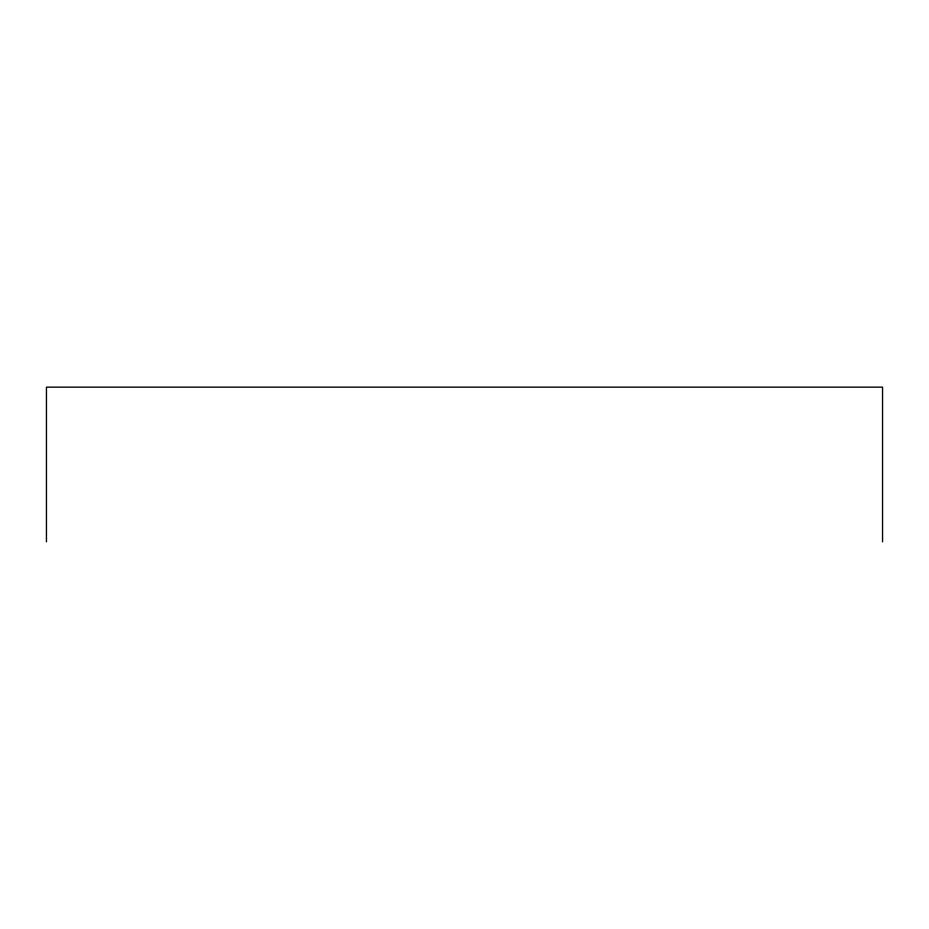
<?xml version="1.0" encoding="UTF-8"?>
<svg xmlns="http://www.w3.org/2000/svg" width="929" height="929" viewBox="0 0 929 929"><rect width="100%" height="100%" fill="white"/><g stroke="black" fill="none" stroke-linecap="round" stroke-linejoin="round"><path stroke-width="1.39" d="M882.55 541.839L882.55 387.161L46.45 387.161L46.45 541.839"/></g></svg>
